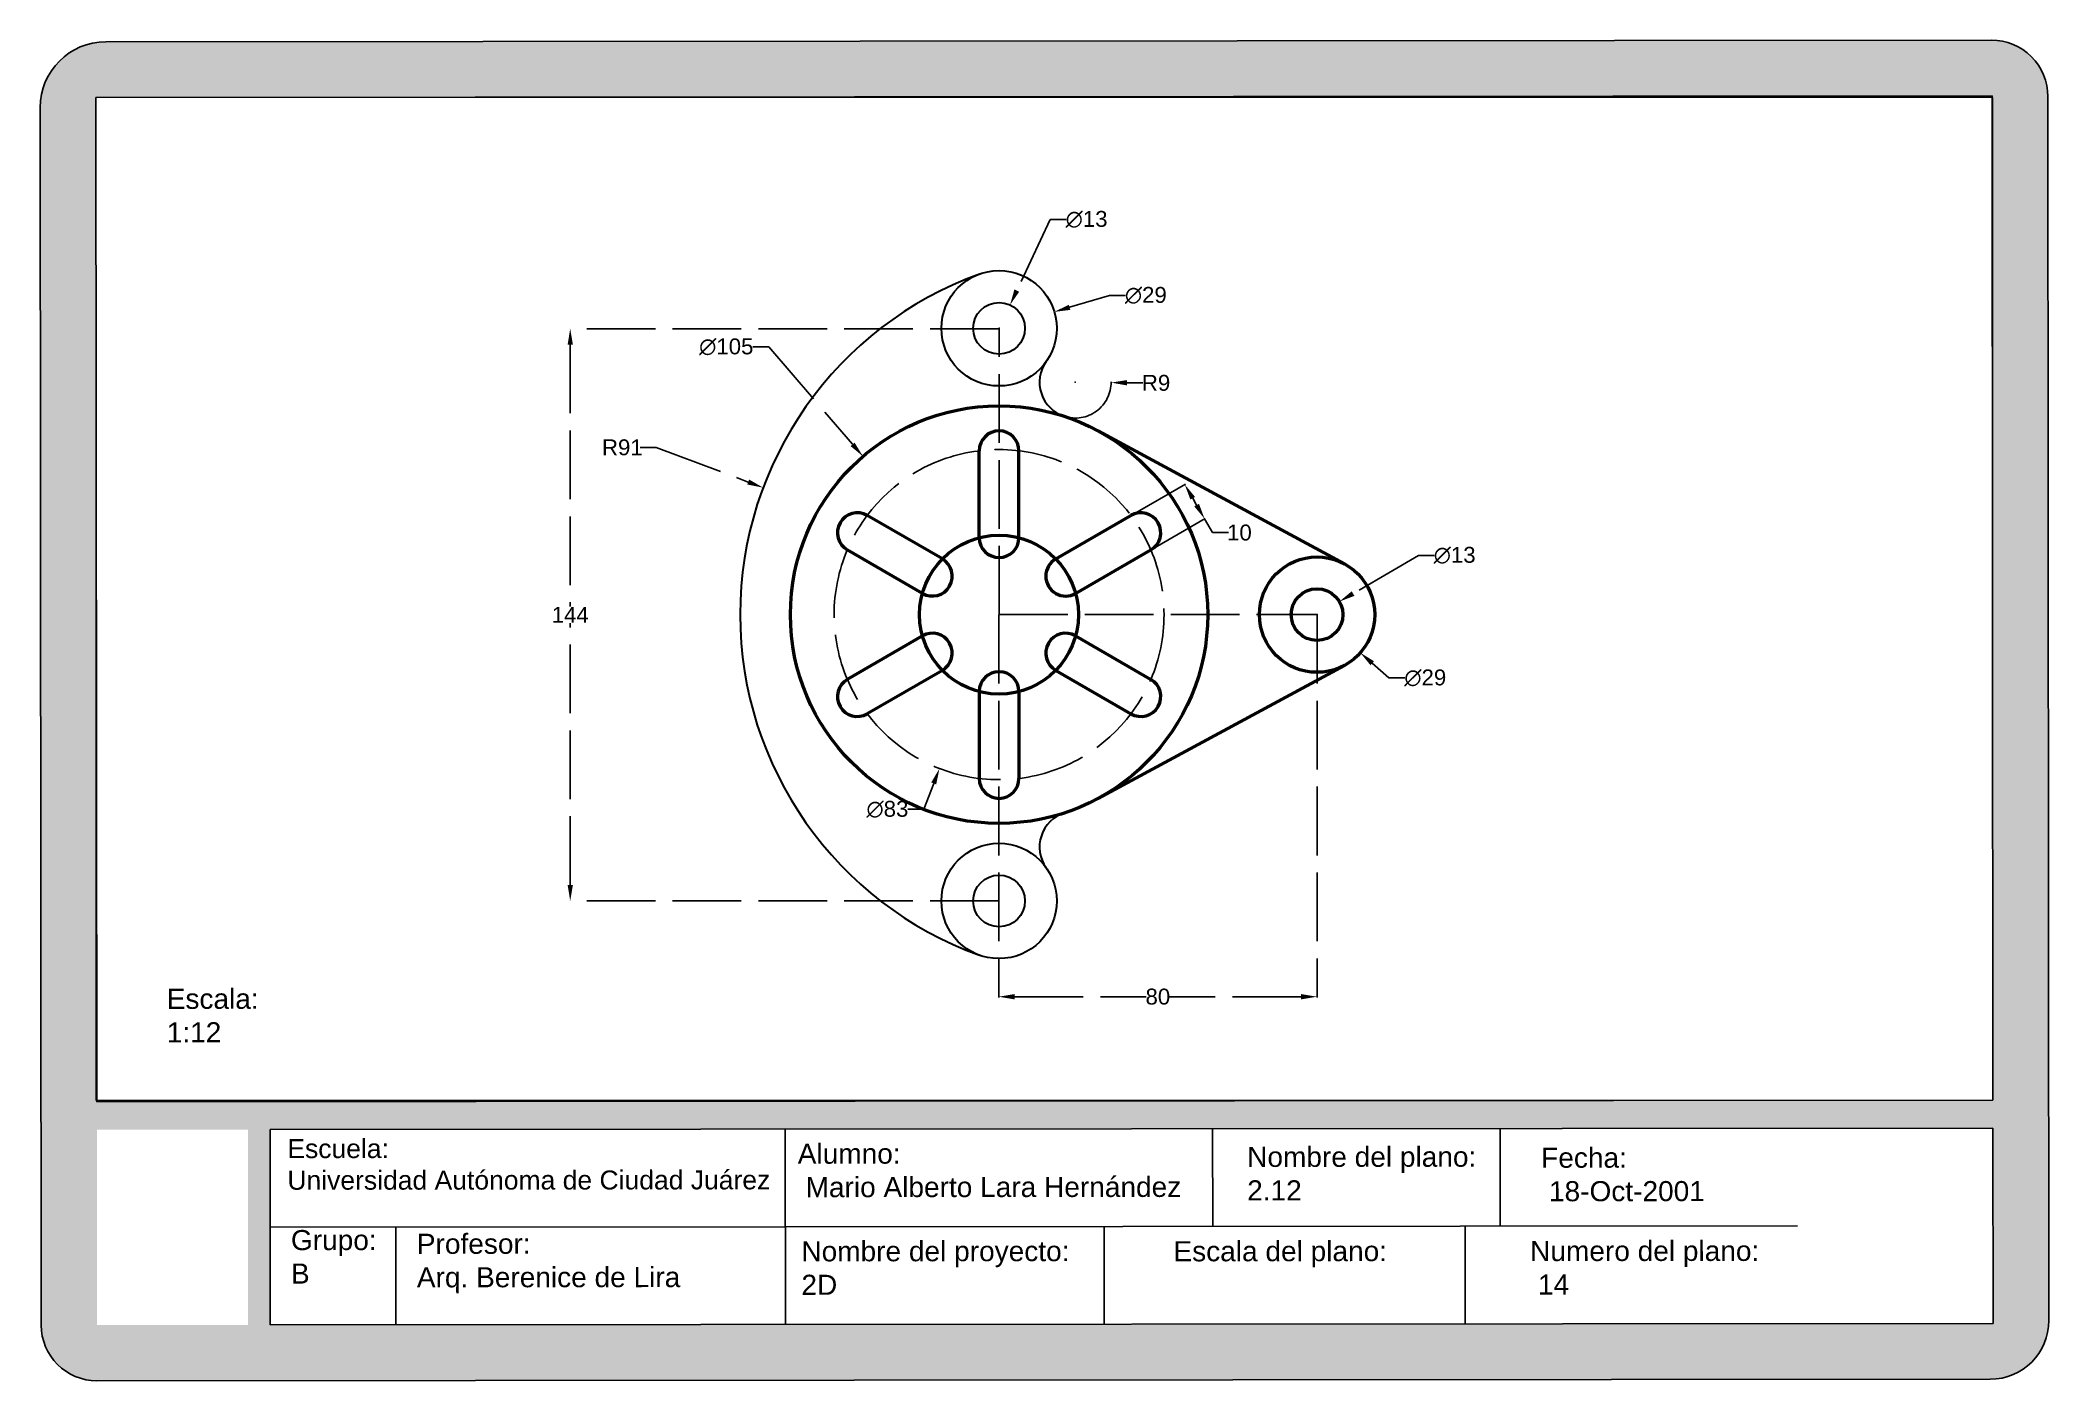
# Paper-space layout 'Layout1 (2)' of a CAD drawing. Header units: centimetres, sheet in millimetres. Extents: x -11 to 410, y 0 to 281.
# The model-space entities are those that its viewports show. They can reach past a viewport. Long polylines and large blocks are cut down to what shows.
import ezdxf

# ---------------------------------------------------------------- set-up
doc = ezdxf.new("R2010")
doc.units = ezdxf.units.CM
doc.header["$MEASUREMENT"] = 0
doc.linetypes.add('ACAD_ISO02W100', pattern=[15, 12, -3])
for name, color, linetype, lineweight in [('Layer1', 170, 'Continuous', 50), ('Layer2', 100, 'Continuous', 30), ('Layer3', 50, 'ACAD_ISO02W100', 9)]:
    doc.layers.add(name, color=color, linetype=linetype, lineweight=lineweight)
doc.layers.add('Layer4', color=8, linetype='ACAD_ISO02W100')
doc.styles.get("Standard").update_dxf_attribs({"font": 'arial.ttf'})
doc.dimstyles.get("Standard").update_dxf_attribs({"dimtxt": 4, "dimasz": 4, "dimexe": 0.18, "dimexo": 0.0625, "dimgap": 0.09, "dimtad": 0, "dimtih": 1, "dimtoh": 1, "dimdec": 0, "dimzin": 0, "dimdsep": 46, "dimtxsty": 'Standard', "dimcen": 0.09, "dimadec": 0, "dimazin": 0, "dimtfac": 1, "dimtdec": 0, "dimtofl": 0, "dimtmove": 0, "dimatfit": 3, "dimfxl": 1, "dimtolj": 1, "dimtzin": 0, "dimarcsym": 0})

# ---------------------------------------------------------------- blocks, each defined once
blk = doc.blocks.new('*U14')
for p, q in [((-5, -10.92), (-5, 10.92)), ((5, -10.92), (5, 10.92))]:
    blk.add_line(p, q)
for centre, start, end in [((0, 10.92), 0, 180), ((0, -10.92), 180, 0)]:
    blk.add_arc(centre, 5, start, end)
blk = doc.blocks.new('*U15')
at = {"layer": 'Layer1', "color": 0, "linetype": 'ByBlock', "lineweight": -2, "transparency": 16777216}
blk.add_blockref('*U14', (20.67, -167.62), dxfattribs=at)
for p, rotation in [((-5.56, -182.76), 59.99999999999999), ((46.89, -182.76), 299.9999999999999), ((-5.56, -213.04), 120), ((46.89, -213.04), 240), ((20.67, -228.18), 180)]:
    blk.add_blockref('*U14', p, dxfattribs=dict(at, rotation=rotation))
blk = doc.blocks.new('*D16')
at = {"layer": 'Defpoints', "color": 0, "transparency": 16777216}
for p in [(-38.69, -165.96), (46.52, -197.9)]:
    blk.add_point(p, dxfattribs=at)
at = {"layer": 'Layer3', "color": 0, "lineweight": -2, "transparency": 16777216}
for p, q in [((-69.63, -155.85), (-65.63, -155.85)), ((-65.63, -155.85), (-42.44, -164.55)), ((46.43, -197.9), (46.61, -197.9)), ((46.52, -197.99), (46.52, -197.81))]:
    blk.add_line(p, q, dxfattribs=at)
at = {"layer": 'Layer3', "color": 0, "transparency": 16777216}
blk.add_solid([(-42.2, -163.93), (-42.67, -165.18), (-38.69, -165.96)], dxfattribs=at)
at = {"layer": 'Layer3', "color": 0, "transparency": 16777216, "insert": (-74.11, -155.85), "char_height": 4, "attachment_point": 5}
blk.add_mtext('\\A1;R91', dxfattribs=at)
blk = doc.blocks.new('*D17')
at = {"layer": 'Defpoints', "color": 0, "transparency": 16777216}
for p in [(23.43, -120.02), (17.9, -131.78)]:
    blk.add_point(p, dxfattribs=at)
at = {"layer": 'Layer3', "color": 0, "lineweight": -2, "transparency": 16777216}
for p, q in [((33.55, -98.51), (25.14, -116.4)), ((37.55, -98.51), (33.55, -98.51)), ((20.58, -125.9), (20.76, -125.9)), ((20.67, -125.99), (20.67, -125.81))]:
    blk.add_line(p, q, dxfattribs=at)
at = {"layer": 'Layer3', "color": 0, "transparency": 16777216}
blk.add_solid([(24.53, -116.12), (25.74, -116.69), (23.43, -120.02)], dxfattribs=at)
at = {"layer": 'Layer3', "color": 0, "transparency": 16777216, "insert": (42.69, -98.51), "char_height": 4, "attachment_point": 5}
blk.add_mtext('\\A1;∅13', dxfattribs=at)
blk = doc.blocks.new('*D18')
at = {"layer": 'Defpoints', "color": 0, "transparency": 16777216}
for p in [(34.56, -121.76), (6.77, -130.04)]:
    blk.add_point(p, dxfattribs=at)
at = {"layer": 'Layer3', "color": 0, "lineweight": -2, "transparency": 16777216}
for p, q in [((48.46, -117.62), (38.4, -120.62)), ((52.46, -117.62), (48.46, -117.62)), ((20.58, -125.9), (20.76, -125.9)), ((20.67, -125.99), (20.67, -125.81))]:
    blk.add_line(p, q, dxfattribs=at)
at = {"layer": 'Layer3', "color": 0, "transparency": 16777216}
blk.add_solid([(38.21, -119.98), (38.59, -121.26), (34.56, -121.76)], dxfattribs=at)
at = {"layer": 'Layer3', "color": 0, "transparency": 16777216, "insert": (57.59, -117.62), "char_height": 4, "attachment_point": 5}
blk.add_mtext('\\A1;∅29', dxfattribs=at)
blk = doc.blocks.new('*D19')
at = {"layer": 'Defpoints', "color": 0, "transparency": 16777216}
for p in [(35.65, -159.2), (5.68, -236.6)]:
    blk.add_point(p, dxfattribs=at)
at = {"layer": 'Layer3', "color": 0, "lineweight": -2, "transparency": 16777216}
for p, q in [((20.58, -197.9), (20.76, -197.9)), ((20.67, -197.99), (20.67, -197.81)), ((1.71, -246.86), (4.24, -240.33)), ((-2.29, -246.86), (1.71, -246.86))]:
    blk.add_line(p, q, dxfattribs=at)
at = {"layer": 'Layer3', "color": 0, "transparency": 16777216}
blk.add_solid([(3.61, -240.09), (4.86, -240.57), (5.68, -236.6)], dxfattribs=at)
at = {"layer": 'Layer3', "color": 0, "transparency": 16777216, "insert": (-7.42, -246.86), "char_height": 4, "attachment_point": 5}
blk.add_mtext('\\A1;∅83', dxfattribs=at)
blk = doc.blocks.new('*D20')
at = {"layer": 'Defpoints', "color": 0, "transparency": 16777216}
for p in [(-13.57, -158.1), (54.91, -237.7)]:
    blk.add_point(p, dxfattribs=at)
at = {"layer": 'Layer3', "color": 0, "lineweight": -2, "transparency": 16777216}
for p, q in [((-41.26, -130.57), (-37.26, -130.57)), ((-37.26, -130.57), (-16.18, -155.07)), ((20.58, -197.9), (20.76, -197.9)), ((20.67, -197.99), (20.67, -197.81))]:
    blk.add_line(p, q, dxfattribs=at)
at = {"layer": 'Layer3', "color": 0, "transparency": 16777216}
blk.add_solid([(-15.68, -154.64), (-16.69, -155.51), (-13.57, -158.1)], dxfattribs=at)
at = {"layer": 'Layer3', "color": 0, "transparency": 16777216, "insert": (-47.96, -130.57), "char_height": 4, "attachment_point": 5}
blk.add_mtext('\\A1;∅105', dxfattribs=at)
blk = doc.blocks.new('*D21')
at = {"layer": 'Defpoints', "color": 0, "transparency": 16777216}
for p in [(106.28, -194.62), (95.06, -201.18)]:
    blk.add_point(p, dxfattribs=at)
at = {"layer": 'Layer3', "color": 0, "lineweight": -2, "transparency": 16777216}
for p, q in [((126.16, -182.99), (109.73, -192.6)), ((130.16, -182.99), (126.16, -182.99)), ((100.58, -197.9), (100.76, -197.9)), ((100.67, -197.99), (100.67, -197.81))]:
    blk.add_line(p, q, dxfattribs=at)
at = {"layer": 'Layer3', "color": 0, "transparency": 16777216}
blk.add_solid([(109.39, -192.03), (110.07, -193.18), (106.28, -194.62)], dxfattribs=at)
at = {"layer": 'Layer3', "color": 0, "transparency": 16777216, "insert": (135.29, -182.99), "char_height": 4, "attachment_point": 5}
blk.add_mtext('\\A1;∅13', dxfattribs=at)
blk = doc.blocks.new('*D22')
at = {"layer": 'Defpoints', "color": 0, "transparency": 16777216}
for p in [(89.78, -188.33), (111.55, -207.48)]:
    blk.add_point(p, dxfattribs=at)
at = {"layer": 'Layer3', "color": 0, "lineweight": -2, "transparency": 16777216}
for p, q in [((100.58, -197.9), (100.76, -197.9)), ((100.67, -197.99), (100.67, -197.81)), ((118.76, -213.82), (114.56, -210.12)), ((122.76, -213.82), (118.76, -213.82))]:
    blk.add_line(p, q, dxfattribs=at)
at = {"layer": 'Layer3', "color": 0, "transparency": 16777216}
blk.add_solid([(115, -209.62), (114.12, -210.62), (111.55, -207.48)], dxfattribs=at)
at = {"layer": 'Layer3', "color": 0, "transparency": 16777216, "insert": (127.9, -213.82), "char_height": 4, "attachment_point": 5}
blk.add_mtext('\\A1;∅29', dxfattribs=at)
blk = doc.blocks.new('*D23')
at = {"layer": 'Defpoints', "color": 0, "transparency": 16777216}
for p in [(20.67, -125.99), (-87.22, -269.9), (20.67, -269.9)]:
    blk.add_point(p, dxfattribs=at)
at = {"layer": 'Layer3', "color": 0, "lineweight": -2, "transparency": 16777216}
for p, q in [((20.6, -125.99), (-87.4, -125.99)), ((-87.22, -129.99), (-87.22, -195.85)), ((-87.22, -265.9), (-87.22, -200.05)), ((20.6, -269.9), (-87.4, -269.9))]:
    blk.add_line(p, q, dxfattribs=at)
at = {"layer": 'Layer3', "color": 0, "transparency": 16777216}
for points in [[(-87.88, -129.99), (-86.55, -129.99), (-87.22, -125.99)], [(-87.88, -265.9), (-86.55, -265.9), (-87.22, -269.9)]]:
    blk.add_solid(points, dxfattribs=at)
at = {"layer": 'Layer3', "color": 0, "transparency": 16777216, "insert": (-87.22, -197.95), "char_height": 4, "attachment_point": 5}
blk.add_mtext('\\A1;144', dxfattribs=at)
blk = doc.blocks.new('*D24')
at = {"layer": 'Defpoints', "color": 0, "transparency": 16777216}
for p in [(20.58, -197.9), (100.67, -197.9), (100.67, -293.98)]:
    blk.add_point(p, dxfattribs=at)
at = {"layer": 'Layer3', "color": 0, "lineweight": -2, "transparency": 16777216}
for p, q in [((20.58, -197.96), (20.58, -294.16)), ((100.67, -197.96), (100.67, -294.16)), ((24.58, -293.98), (57.67, -293.98)), ((96.67, -293.98), (63.57, -293.98))]:
    blk.add_line(p, q, dxfattribs=at)
at = {"layer": 'Layer3', "color": 0, "transparency": 16777216}
for points in [[(24.58, -293.32), (24.58, -294.65), (20.58, -293.98)], [(96.67, -293.32), (96.67, -294.65), (100.67, -293.98)]]:
    blk.add_solid(points, dxfattribs=at)
at = {"layer": 'Layer3', "color": 0, "transparency": 16777216, "insert": (60.62, -293.98), "char_height": 4, "attachment_point": 5}
blk.add_mtext('\\A1;80', dxfattribs=at)
blk = doc.blocks.new('*D25')
at = {"layer": 'Defpoints', "color": 0, "transparency": 16777216}
for p in [(53.84, -172.97), (72.38, -173.82), (58.84, -181.63)]:
    blk.add_point(p, dxfattribs=at)
at = {"layer": 'Layer3', "color": 0, "lineweight": -2, "transparency": 16777216}
for p, q in [((53.9, -172.94), (67.54, -165.07)), ((69.38, -168.62), (70.38, -170.35)), ((58.9, -181.6), (72.54, -173.73)), ((72.38, -173.82), (74.38, -177.28)), ((74.38, -177.28), (78.38, -177.28))]:
    blk.add_line(p, q, dxfattribs=at)
at = {"layer": 'Layer3', "color": 0, "transparency": 16777216}
for points in [[(69.96, -168.29), (68.8, -168.96), (67.38, -165.16)], [(70.96, -170.02), (69.8, -170.69), (72.38, -173.82)]]:
    blk.add_solid(points, dxfattribs=at)
at = {"layer": 'Layer3', "color": 0, "transparency": 16777216, "insert": (81.14, -177.28), "char_height": 4, "attachment_point": 5}
blk.add_mtext('\\A1;10', dxfattribs=at)
blk = doc.blocks.new('*D26')
at = {"layer": 'Defpoints', "color": 0, "transparency": 16777216}
for p in [(39.85, -139.47), (48.85, -139.55)]:
    blk.add_point(p, dxfattribs=at)
at = {"layer": 'Layer3', "color": 0, "lineweight": -2, "transparency": 16777216}
for p, q in [((39.76, -139.47), (39.94, -139.47)), ((39.85, -139.56), (39.85, -139.38)), ((56.85, -139.63), (52.85, -139.59))]:
    blk.add_line(p, q, dxfattribs=at)
blk.add_arc((39.85, -139.47), 9, 252.2196, 0.6237, dxfattribs=at)
at = {"layer": 'Layer3', "color": 0, "transparency": 16777216}
blk.add_solid([(52.86, -138.92), (52.85, -140.26), (48.85, -139.55)], dxfattribs=at)
at = {"layer": 'Layer3', "color": 0, "transparency": 16777216, "insert": (60.17, -139.63), "char_height": 4, "attachment_point": 5}
blk.add_mtext('\\A1;R9', dxfattribs=at)

msp = doc.modelspace()

# ---------------------------------------------------------------- linework, layer by layer
at = {"layer": 'Layer1'}
for p, q in [((45.6, -151.7), (107.55, -185.14)), ((45.6, -244.1), (107.55, -210.66))]:
    msp.add_line(p, q, dxfattribs=at)
for centre, radius in [((20.67, -197.9), 52.5), ((20.67, -197.9), 20), ((100.67, -197.9), 14.5), ((100.67, -197.9), 6.5)]:
    msp.add_circle(centre, radius, dxfattribs=at)
at = {"layer": 'Layer2'}
for centre, radius in [((20.67, -125.9), 14.5), ((20.67, -125.9), 6.5), ((20.67, -269.9), 14.5), ((20.67, -269.9), 6.5)]:
    msp.add_circle(centre, radius, dxfattribs=at)
for centre, radius, start, end in [((46.52, -197.9), 91, 109.7499, 250.2501), ((39.85, -139.47), 9, 144.7305, 251.8217), ((39.85, -256.33), 9, 108.1783, 215.2695)]:
    msp.add_arc(centre, radius, start, end, dxfattribs=at)
at = {"layer": 'Layer4'}
for q in [(20.67, -125.9), (100.67, -197.9)]:
    msp.add_line((20.67, -197.9), q, dxfattribs=at)
msp.add_circle((20.67, -197.9), 41.5, dxfattribs=at)

# ---------------------------------------------------------------- block references
at = {"layer": 'Layer1'}
msp.add_blockref('*U15', (0, 0), dxfattribs=at)

# ---------------------------------------------------------------- dimensions: what is measured, and where the dimension line sits
at = {"layer": 'Layer3'}
for p1, p2, picture, middle in [((17.9, -131.78), (23.43, -120.02), '*D17', (42.69, -98.51)), ((6.77, -130.04), (34.56, -121.76), '*D18', (57.59, -117.62)), ((54.91, -237.7), (-13.57, -158.1), '*D20', (-47.96, -130.57)), ((35.65, -159.2), (5.68, -236.6), '*D19', (-7.42, -246.86)), ((95.06, -201.18), (106.28, -194.62), '*D21', (135.29, -182.99)), ((89.78, -188.33), (111.55, -207.48), '*D22', (127.9, -213.82))]:
    dim = msp.add_diameter_dim_2p(p1=p1, p2=p2, dimstyle='Standard', dxfattribs=at)
    dim.commit()
    dim.dimension.update_dxf_attribs({"geometry": picture, "text_midpoint": middle, "dimtype": 163})
dim = msp.add_linear_dim(base=(-87.22, -269.9), p1=(20.67, -125.99), p2=(20.67, -269.9), angle=90, dimstyle='Standard', dxfattribs=at)
dim.commit()
dim.dimension.update_dxf_attribs({"geometry": '*D23', "text_midpoint": (-87.22, -197.95)})
dim = msp.add_radius_dim(center=(39.85, -139.47), mpoint=(48.85, -139.55), dimstyle='Standard', dxfattribs=at)
dim.commit()
dim.dimension.update_dxf_attribs({"geometry": '*D26', "text_midpoint": (60.17, -139.63)})
dim = msp.add_radius_dim(center=(46.52, -197.9), mpoint=(-38.69, -165.96), dimstyle='Standard', dxfattribs=at)
dim.commit()
dim.dimension.update_dxf_attribs({"geometry": '*D16', "text_midpoint": (-74.11, -155.85), "dimtype": 164})
dim = msp.add_aligned_dim(p1=(53.84, -172.97), p2=(58.84, -181.63), distance=15.63, dimstyle='Standard', dxfattribs=at)
dim.commit()
dim.dimension.update_dxf_attribs({"geometry": '*D25', "text_midpoint": (81.14, -177.28)})
dim = msp.add_linear_dim(base=(100.67, -293.98), p1=(20.58, -197.9), p2=(100.67, -197.9), dimstyle='Standard', dxfattribs=at)
dim.commit()
dim.dimension.update_dxf_attribs({"geometry": '*D24', "text_midpoint": (60.62, -293.98)})

psp = doc.layouts.new('Layout1 (2)')

# ---------------------------------------------------------------- hatches: boundary and pattern name
at = {"true_color": 0x000000}
h = psp.add_hatch(dxfattribs=at)
h.set_pattern_fill('AR-CONC', color=18, scale=2.104594, angle=0.0473)
h.set_pattern_definition([(50.0473, (-519.16, -36.389), (15.0965, -1.30822), [1.57845, -17.3629]), (355.0473, (-519.16, -36.389), (-2.93322, 15.82817), [1.26276, -13.89032]), (100.4987, (-517.902, -36.498), (12.16328, 14.51995), [1.34147, -14.7562]), (46.2315, (-519.164, -32.18), (22.46396, -3.46497), [2.36767, -26.04435]), (96.683, (-517.292, -32.469), (19.6539, 20.51747), [2.0122, -22.1343]), (351.2315, (-519.164, -32.18), (19.6539, 20.51747), [1.89413, -20.8355]), (21.0473, (-517.059, -33.23), (12.56946, -8.46312), [1.57845, -17.3629]), (326.0473, (-517.059, -33.23), (5.1082, 15.26568), [1.26276, -13.89032]), (71.4987, (-516.011, -33.936), (17.67766, 6.80256), [1.34147, -14.7562]), (37.5473, (-519.1605, -36.389), (0.250133, 7.00627), [0, -13.72195, 0, -14.10078, 0, -13.94293]), (7.5473, (-519.1605, -36.389), (5.52969, 8.30533), [0, -8.03955, 0, -13.40626, 0, -5.3141]), (327.5473, (-523.854, -36.393), (11.23518, -0.465415), [0, -5.26148, 0, -16.41583, 0, -21.78254]), (317.5473, (-525.958, -36.395), (12.27196, 2.11693), [0, -6.83993, 0, -10.90179, 0, -15.46876])])
h.paths.add_polyline_path([(0.4, 11.93), (0.4, 52.86), (32.07, 52.86), (32.07, 11.93)], flags=16)
h.paths.add_polyline_path([(36.76, 11.95), (36.73, 52.87), (397.91, 53.17), (397.95, 12.25)], flags=16)
h.paths.add_polyline_path([(0.37, 58.69), (0.2, 269.15), (397.74, 269.48), (397.91, 59.02)], flags=16)
h.paths.add_polyline_path([(397.36, 0.56, 0.414214), (409.64, 12.86), (409.43, 269.38, 0.414214), (397.62, 281.17), (2.27, 280.84, 0.414214), (-11.49, 267.07), (-11.28, 11.91, 0.414214), (0.42, 0.23)])

# ---------------------------------------------------------------- linework, layer by layer
for p, q in [((397.62, 281.17), (2.27, 280.84)), ((-11.49, 267.07), (-11.28, 11.91)), ((397.74, 269.48), (0.2, 269.15)), ((0.2, 269.15), (0.37, 58.69)), ((397.91, 59.02), (397.74, 269.48)), ((409.64, 12.86), (409.43, 269.38)), ((0.37, 58.69), (397.91, 59.02)), ((36.73, 52.87), (397.91, 53.17)), ((36.76, 11.95), (36.73, 52.87)), ((144.76, 12.04), (144.73, 52.96)), ((234.35, 32.58), (234.33, 53.04)), ((294.64, 32.63), (294.62, 53.09)), ((397.95, 12.25), (397.91, 53.17)), ((36.75, 32.41), (144.75, 32.5)), ((36.75, 32.41), (36.75, 32.41)), ((63.08, 11.97), (63.07, 32.43)), ((144.75, 32.5), (356.96, 32.68)), ((144.75, 32.5), (144.76, 12.04)), ((211.61, 12.1), (211.59, 32.56)), ((287.26, 12.16), (287.24, 32.62)), ((36.76, 11.95), (397.95, 12.25)), ((0.42, 0.23), (397.36, 0.56))]:
    psp.add_line(p, q)
for centre, radius, start, end in [((2.28, 267.08), 13.77, 90.0473, 180.0473), ((397.63, 269.37), 11.8, 0.0473, 90.0473), ((397.35, 12.85), 12.29, 270.0473, 0.0473), ((0.41, 11.92), 11.69, 180.0473, 270.0473)]:
    psp.add_arc(centre, radius, start, end)

# ---------------------------------------------------------------- texts
at = {"attachment_point": 1, "rotation": 0.0473}
for s, width, heights, insert, char_height in [('{\\C30;\\c2005496;Escala:\\P1:12}', 52.539, [0], (15.04, 82.38), 4.2092), ('{\\C30;\\c2005496;Escuela:\\PUniversidad Autónoma de Ciudad Juárez}', 119.0088, [20.74], (40.33, 50.87), 3.9753), ('{\\H0.9x;\\C30;\\c2005496;Alumno:\\P Mario Alberto Lara Hernández} ', 99.9037, [0], (147.34, 49.93), 4.6769), ('{\\H0.9x;\\C30;\\c2005496;Nombre del plano:\\P2.12}', 99.9037, [0], (241.56, 49.26), 4.6769), ('{\\H0.9x;\\C30;\\c2005496;Fecha:\\P 18-Oct-2001}', 99.9037, [0], (303.2, 49.08), 4.6769), ('{\\C30;\\c2005496;Grupo:\\PB}', 52.539, [0], (41.08, 31.82), 4.2092), ('{\\C30;\\c2005496;Profesor:\\PArq. Berenice de Lira}', 71.6441, [0], (67.48, 31.04), 4.2092), ('{\\H0.9x;\\C30;\\c2005496;Nombre del proyecto:\\P2D}', 99.9037, [0], (148.1, 29.47), 4.6769), ('{\\H0.9x;\\C30;\\c2005496;Escala del plano:}', 99.9037, [0], (226.11, 29.48), 4.6769), ('{\\H0.9x;\\C30;\\c2005496;Numero del plano:\\P 14}', 99.9037, [0], (300.89, 29.53), 4.6769)]:
    psp.add_mtext_dynamic_manual_height_columns(s, width=width, gutter_width=23.38, heights=heights, dxfattribs=dict(at, insert=insert, char_height=char_height))

# ---------------------------------------------------------------- viewports
at = {"layer": '0'}
psp.add_viewport(center=(199.05, 164.08), size=(397.71, 210.1312), view_center_point=(32.07, -193.95), view_height=252.1574, dxfattribs=at)

doc.saveas('drawing.dxf')
